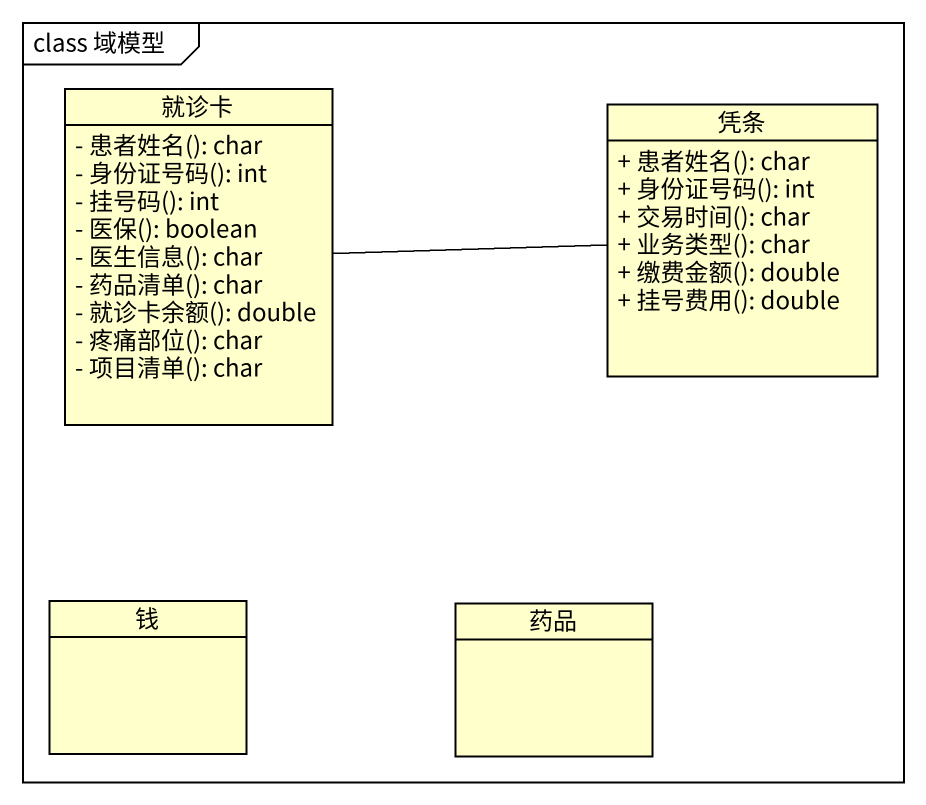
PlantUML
@startuml
mainframe class 域模型
hide circle
hide empty members
skinparam classAttributeIconSize 0
class 就诊卡 {
  - 患者姓名(): char
  - 身份证号码(): int
  - 挂号码(): int
  - 医保(): boolean
  - 医生信息(): char
  - 药品清单(): char
  - 就诊卡余额(): double
  - 疼痛部位(): char
  - 项目清单(): char
}
class 凭条 {
  + 患者姓名(): char
  + 身份证号码(): int
  + 交易时间(): char
  + 业务类型(): char
  + 缴费金额(): double
  + 挂号费用(): double
}
class 钱
class 药品
就诊卡 -right- 凭条
@enduml
